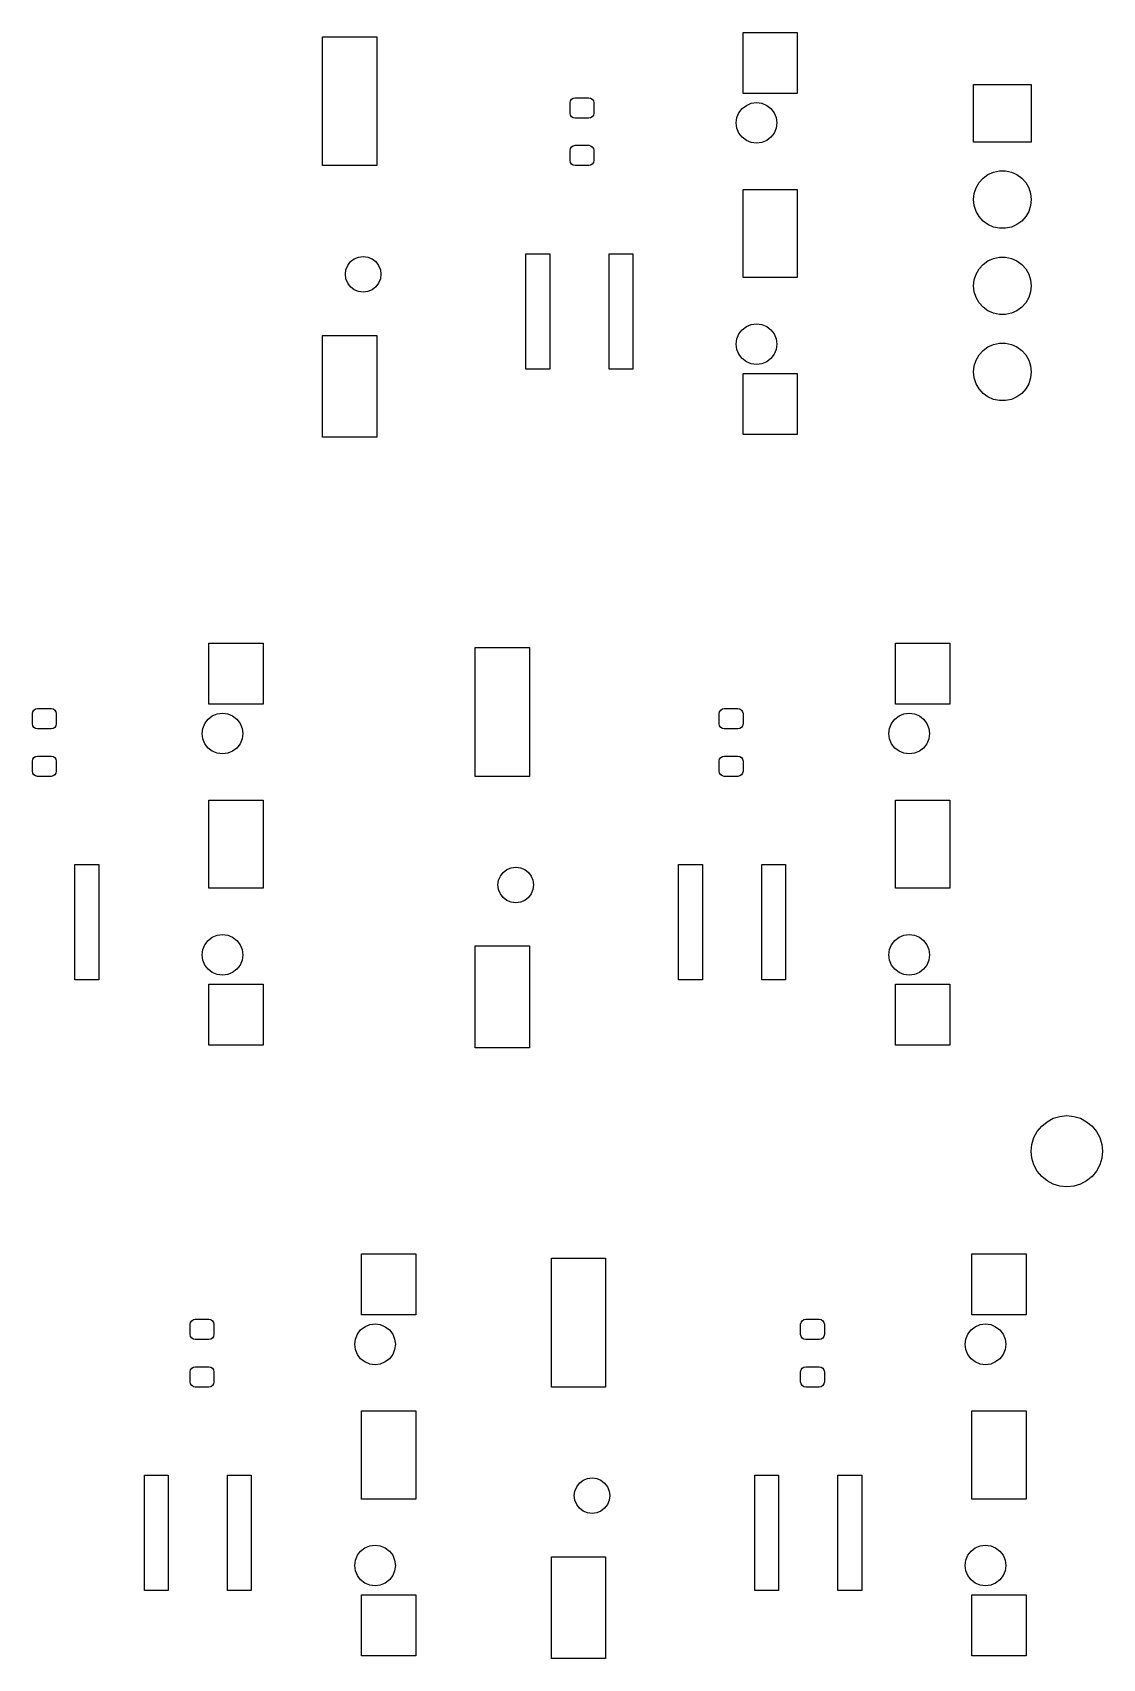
# Model space of a CAD drawing. Extents: x 0.7 to 11, y -6.1 to -1.6.
# Drawn here: x 9.744 to 10.986, y -5.756 to -3.869 of the extents above; entities that cross this region are included whole.
import ezdxf

# ---------------------------------------------------------------- set-up
doc = ezdxf.new("R2010")
doc.units = 0
doc.header["$MEASUREMENT"] = 0
doc.layers.add('BLACK', color=7, linetype='CONTINUOUS')

msp = doc.modelspace()

# ---------------------------------------------------------------- linework, layer by layer
at = {"layer": 'BLACK', "linetype": 'CONTINUOUS'}
for p, q in [((10.0807, -4.0236), (10.0807, -3.874)), ((10.0807, -3.874), (10.1437, -3.874)), ((10.1437, -3.874), (10.1437, -4.0236)), ((10.5689, -3.94), (10.5689, -3.8691)), ((10.5689, -3.8691), (10.6319, -3.8691)), ((10.6319, -3.8691), (10.6319, -3.94)), ((10.6319, -3.94), (10.5689, -3.94)), ((10.8366, -3.9965), (10.8366, -3.9295)), ((10.8366, -3.9295), (10.9035, -3.9295)), ((10.9035, -3.9295), (10.9035, -3.9965)), ((10.3681, -3.9508), (10.3686, -3.9485)), ((10.3681, -3.9626), (10.3681, -3.9508)), ((10.3686, -3.9485), (10.3698, -3.9466)), ((10.3698, -3.9466), (10.3718, -3.9453)), ((10.3718, -3.9453), (10.374, -3.9449)), ((10.374, -3.9449), (10.3898, -3.9449)), ((10.3898, -3.9449), (10.392, -3.9453)), ((10.392, -3.9453), (10.3939, -3.9466)), ((10.3939, -3.9466), (10.3952, -3.9485)), ((10.3952, -3.9485), (10.3957, -3.9508)), ((10.3957, -3.9508), (10.3957, -3.9626)), ((10.5618, -3.9679), (10.5642, -3.9622)), ((10.5642, -3.9622), (10.5679, -3.9573)), ((10.5679, -3.9573), (10.5728, -3.9536)), ((10.5728, -3.9536), (10.5785, -3.9512)), ((10.5785, -3.9512), (10.5846, -3.9504)), ((10.5846, -3.9504), (10.5908, -3.9512)), ((10.5908, -3.9512), (10.5965, -3.9536)), ((10.5965, -3.9536), (10.6013, -3.9573)), ((10.6013, -3.9573), (10.6051, -3.9622)), ((10.6051, -3.9622), (10.6075, -3.9679)), ((10.3686, -3.9649), (10.3681, -3.9626)), ((10.3698, -3.9668), (10.3686, -3.9649)), ((10.3718, -3.9681), (10.3698, -3.9668)), ((10.374, -3.9685), (10.3718, -3.9681)), ((10.3898, -3.9685), (10.374, -3.9685)), ((10.392, -3.9681), (10.3898, -3.9685)), ((10.3939, -3.9668), (10.392, -3.9681)), ((10.3952, -3.9649), (10.3939, -3.9668)), ((10.3957, -3.9626), (10.3952, -3.9649)), ((10.561, -3.974), (10.5618, -3.9679)), ((10.5618, -3.9801), (10.561, -3.974)), ((10.5642, -3.9858), (10.5618, -3.9801)), ((10.6075, -3.9801), (10.6051, -3.9858)), ((10.6075, -3.9679), (10.6083, -3.974)), ((10.6083, -3.974), (10.6075, -3.9801)), ((10.3718, -4.0004), (10.374, -4)), ((10.374, -4), (10.3898, -4)), ((10.3898, -4), (10.392, -4.0004)), ((10.5679, -3.9907), (10.5642, -3.9858)), ((10.5728, -3.9945), (10.5679, -3.9907)), ((10.5785, -3.9968), (10.5728, -3.9945)), ((10.5846, -3.9976), (10.5785, -3.9968)), ((10.5908, -3.9968), (10.5846, -3.9976)), ((10.5965, -3.9945), (10.5908, -3.9968)), ((10.6013, -3.9907), (10.5965, -3.9945)), ((10.6051, -3.9858), (10.6013, -3.9907)), ((10.9035, -3.9965), (10.8366, -3.9965)), ((10.3681, -4.0059), (10.3686, -4.0036)), ((10.3681, -4.0177), (10.3681, -4.0059)), ((10.3686, -4.02), (10.3681, -4.0177)), ((10.3686, -4.0036), (10.3698, -4.0017)), ((10.3698, -4.0017), (10.3718, -4.0004)), ((10.392, -4.0004), (10.3939, -4.0017)), ((10.3939, -4.0017), (10.3952, -4.0036)), ((10.3952, -4.0036), (10.3957, -4.0059)), ((10.3957, -4.0177), (10.3952, -4.02)), ((10.3957, -4.0059), (10.3957, -4.0177)), ((10.1437, -4.0236), (10.0807, -4.0236)), ((10.3698, -4.0219), (10.3686, -4.02)), ((10.3718, -4.0232), (10.3698, -4.0219)), ((10.374, -4.0236), (10.3718, -4.0232)), ((10.3898, -4.0236), (10.374, -4.0236)), ((10.392, -4.0232), (10.3898, -4.0236)), ((10.3939, -4.0219), (10.392, -4.0232)), ((10.3952, -4.02), (10.3939, -4.0219)), ((10.8477, -4.0381), (10.8533, -4.034)), ((10.8533, -4.034), (10.8597, -4.0312)), ((10.8597, -4.0312), (10.8666, -4.0297)), ((10.8666, -4.0297), (10.8736, -4.0297)), ((10.8736, -4.0297), (10.8804, -4.0312)), ((10.8804, -4.0312), (10.8868, -4.034)), ((10.8868, -4.034), (10.8925, -4.0381)), ((10.5689, -4.1535), (10.5689, -4.0512)), ((10.5689, -4.0512), (10.6319, -4.0512)), ((10.6319, -4.0512), (10.6319, -4.1535)), ((10.8366, -4.063), (10.8373, -4.056)), ((10.8373, -4.056), (10.8395, -4.0494)), ((10.8395, -4.0494), (10.843, -4.0433)), ((10.843, -4.0433), (10.8477, -4.0381)), ((10.8925, -4.0381), (10.8972, -4.0433)), ((10.8972, -4.0433), (10.9007, -4.0494)), ((10.9007, -4.0494), (10.9028, -4.056)), ((10.9028, -4.056), (10.9035, -4.063)), ((10.8373, -4.0699), (10.8366, -4.063)), ((10.8395, -4.0766), (10.8373, -4.0699)), ((10.9028, -4.0699), (10.9007, -4.0766)), ((10.9035, -4.063), (10.9028, -4.0699)), ((10.843, -4.0827), (10.8395, -4.0766)), ((10.8477, -4.0879), (10.843, -4.0827)), ((10.8533, -4.092), (10.8477, -4.0879)), ((10.8597, -4.0948), (10.8533, -4.092)), ((10.8868, -4.092), (10.8804, -4.0948)), ((10.8925, -4.0879), (10.8868, -4.092)), ((10.8972, -4.0827), (10.8925, -4.0879)), ((10.9007, -4.0766), (10.8972, -4.0827)), ((10.8666, -4.0963), (10.8597, -4.0948)), ((10.8736, -4.0963), (10.8666, -4.0963)), ((10.8804, -4.0948), (10.8736, -4.0963)), ((10.1133, -4.135), (10.1176, -4.1317)), ((10.1176, -4.1317), (10.1226, -4.1296)), ((10.1226, -4.1296), (10.128, -4.1289)), ((10.128, -4.1289), (10.1333, -4.1296)), ((10.1333, -4.1296), (10.1383, -4.1317)), ((10.1383, -4.1317), (10.1426, -4.135)), ((10.3169, -4.2598), (10.3169, -4.126)), ((10.3169, -4.126), (10.3445, -4.126)), ((10.3445, -4.126), (10.3445, -4.2598)), ((10.4134, -4.2598), (10.4134, -4.126)), ((10.4134, -4.126), (10.4409, -4.126)), ((10.4409, -4.126), (10.4409, -4.2598)), ((10.8533, -4.134), (10.8597, -4.1312)), ((10.8597, -4.1312), (10.8666, -4.1297)), ((10.8666, -4.1297), (10.8736, -4.1297)), ((10.8736, -4.1297), (10.8804, -4.1312)), ((10.8804, -4.1312), (10.8868, -4.134)), ((10.1073, -4.1496), (10.108, -4.1443)), ((10.108, -4.155), (10.1073, -4.1496)), ((10.108, -4.1443), (10.1101, -4.1393)), ((10.1101, -4.1393), (10.1133, -4.135)), ((10.1426, -4.135), (10.1459, -4.1393)), ((10.1459, -4.1393), (10.1479, -4.1443)), ((10.1479, -4.1443), (10.1486, -4.1496)), ((10.1486, -4.1496), (10.1479, -4.155)), ((10.8373, -4.156), (10.8395, -4.1494)), ((10.8395, -4.1494), (10.843, -4.1433)), ((10.843, -4.1433), (10.8477, -4.1381)), ((10.8477, -4.1381), (10.8533, -4.134)), ((10.8868, -4.134), (10.8925, -4.1381)), ((10.8925, -4.1381), (10.8972, -4.1433)), ((10.8972, -4.1433), (10.9007, -4.1494)), ((10.9007, -4.1494), (10.9028, -4.156)), ((10.1101, -4.1599), (10.108, -4.155)), ((10.1133, -4.1642), (10.1101, -4.1599)), ((10.1176, -4.1675), (10.1133, -4.1642)), ((10.1226, -4.1696), (10.1176, -4.1675)), ((10.128, -4.1703), (10.1226, -4.1696)), ((10.1333, -4.1696), (10.128, -4.1703)), ((10.1383, -4.1675), (10.1333, -4.1696)), ((10.1426, -4.1642), (10.1383, -4.1675)), ((10.1459, -4.1599), (10.1426, -4.1642)), ((10.1479, -4.155), (10.1459, -4.1599)), ((10.6319, -4.1535), (10.5689, -4.1535)), ((10.8366, -4.163), (10.8373, -4.156)), ((10.8373, -4.1699), (10.8366, -4.163)), ((10.9028, -4.156), (10.9035, -4.163)), ((10.9035, -4.163), (10.9028, -4.1699)), ((10.8395, -4.1766), (10.8373, -4.1699)), ((10.843, -4.1827), (10.8395, -4.1766)), ((10.8477, -4.1879), (10.843, -4.1827)), ((10.8533, -4.192), (10.8477, -4.1879)), ((10.8925, -4.1879), (10.8868, -4.192)), ((10.8972, -4.1827), (10.8925, -4.1879)), ((10.9007, -4.1766), (10.8972, -4.1827)), ((10.9028, -4.1699), (10.9007, -4.1766)), ((10.5785, -4.2079), (10.5846, -4.2071)), ((10.5846, -4.2071), (10.5908, -4.2079)), ((10.8597, -4.1948), (10.8533, -4.192)), ((10.8666, -4.1963), (10.8597, -4.1948)), ((10.8736, -4.1963), (10.8666, -4.1963)), ((10.8804, -4.1948), (10.8736, -4.1963)), ((10.8868, -4.192), (10.8804, -4.1948)), ((10.0807, -4.3386), (10.0807, -4.2205)), ((10.0807, -4.2205), (10.1437, -4.2205)), ((10.1437, -4.2205), (10.1437, -4.3386)), ((10.561, -4.2307), (10.5618, -4.2246)), ((10.5618, -4.2246), (10.5642, -4.2189)), ((10.5642, -4.2189), (10.5679, -4.214)), ((10.5679, -4.214), (10.5728, -4.2103)), ((10.5728, -4.2103), (10.5785, -4.2079)), ((10.5908, -4.2079), (10.5965, -4.2103)), ((10.5965, -4.2103), (10.6013, -4.214)), ((10.6013, -4.214), (10.6051, -4.2189)), ((10.6051, -4.2189), (10.6075, -4.2246)), ((10.6075, -4.2246), (10.6083, -4.2307)), ((10.5618, -4.2368), (10.561, -4.2307)), ((10.5642, -4.2425), (10.5618, -4.2368)), ((10.5679, -4.2474), (10.5642, -4.2425)), ((10.6051, -4.2425), (10.6013, -4.2474)), ((10.6075, -4.2368), (10.6051, -4.2425)), ((10.6083, -4.2307), (10.6075, -4.2368)), ((10.8395, -4.2494), (10.843, -4.2433)), ((10.843, -4.2433), (10.8477, -4.2381)), ((10.8477, -4.2381), (10.8533, -4.234)), ((10.8533, -4.234), (10.8597, -4.2312)), ((10.8597, -4.2312), (10.8666, -4.2297)), ((10.8666, -4.2297), (10.8736, -4.2297)), ((10.8736, -4.2297), (10.8804, -4.2312)), ((10.8804, -4.2312), (10.8868, -4.234)), ((10.8868, -4.234), (10.8925, -4.2381)), ((10.8925, -4.2381), (10.8972, -4.2433)), ((10.8972, -4.2433), (10.9007, -4.2494)), ((10.3445, -4.2598), (10.3169, -4.2598)), ((10.4409, -4.2598), (10.4134, -4.2598)), ((10.5728, -4.2512), (10.5679, -4.2474)), ((10.5785, -4.2535), (10.5728, -4.2512)), ((10.5846, -4.2543), (10.5785, -4.2535)), ((10.5908, -4.2535), (10.5846, -4.2543)), ((10.5965, -4.2512), (10.5908, -4.2535)), ((10.6013, -4.2474), (10.5965, -4.2512)), ((10.8366, -4.263), (10.8373, -4.256)), ((10.8373, -4.2699), (10.8366, -4.263)), ((10.8373, -4.256), (10.8395, -4.2494)), ((10.9007, -4.2494), (10.9028, -4.256)), ((10.9028, -4.256), (10.9035, -4.263)), ((10.9035, -4.263), (10.9028, -4.2699)), ((10.5689, -4.3356), (10.5689, -4.2648)), ((10.5689, -4.2648), (10.6319, -4.2648)), ((10.6319, -4.2648), (10.6319, -4.3356)), ((10.8395, -4.2766), (10.8373, -4.2699)), ((10.843, -4.2827), (10.8395, -4.2766)), ((10.8477, -4.2879), (10.843, -4.2827)), ((10.8972, -4.2827), (10.8925, -4.2879)), ((10.9007, -4.2766), (10.8972, -4.2827)), ((10.9028, -4.2699), (10.9007, -4.2766)), ((10.8533, -4.292), (10.8477, -4.2879)), ((10.8597, -4.2948), (10.8533, -4.292)), ((10.8666, -4.2963), (10.8597, -4.2948)), ((10.8736, -4.2963), (10.8666, -4.2963)), ((10.8804, -4.2948), (10.8736, -4.2963)), ((10.8868, -4.292), (10.8804, -4.2948)), ((10.8925, -4.2879), (10.8868, -4.292)), ((10.1437, -4.3386), (10.0807, -4.3386)), ((10.6319, -4.3356), (10.5689, -4.3356)), ((9.9488, -4.6486), (9.9488, -4.5778)), ((9.9488, -4.5778), (10.0118, -4.5778)), ((10.0118, -4.5778), (10.0118, -4.6486)), ((10.2579, -4.7323), (10.2579, -4.5827)), ((10.2579, -4.5827), (10.3209, -4.5827)), ((10.3209, -4.5827), (10.3209, -4.7323)), ((10.7461, -4.6486), (10.7461, -4.5778)), ((10.7461, -4.5778), (10.8091, -4.5778)), ((10.8091, -4.5778), (10.8091, -4.6486)), ((9.7441, -4.6594), (9.7445, -4.6572)), ((9.7441, -4.6713), (9.7441, -4.6594)), ((9.7445, -4.6572), (9.7458, -4.6553)), ((9.7458, -4.6553), (9.7477, -4.654)), ((9.7477, -4.654), (9.75, -4.6535)), ((9.75, -4.6535), (9.7657, -4.6535)), ((9.7657, -4.6535), (9.768, -4.654)), ((9.768, -4.654), (9.7699, -4.6553)), ((9.7699, -4.6553), (9.7712, -4.6572)), ((9.7712, -4.6572), (9.7717, -4.6594)), ((9.7717, -4.6594), (9.7717, -4.6713)), ((10.0118, -4.6486), (9.9488, -4.6486)), ((9.9528, -4.6622), (9.9585, -4.6599)), ((9.9585, -4.6599), (9.9646, -4.6591)), ((9.9646, -4.6591), (9.9707, -4.6599)), ((9.9707, -4.6599), (9.9764, -4.6622)), ((10.5413, -4.6594), (10.5418, -4.6572)), ((10.5413, -4.6713), (10.5413, -4.6594)), ((10.5418, -4.6572), (10.5431, -4.6553)), ((10.5431, -4.6553), (10.545, -4.654)), ((10.545, -4.654), (10.5472, -4.6535)), ((10.5472, -4.6535), (10.563, -4.6535)), ((10.563, -4.6535), (10.5653, -4.654)), ((10.5653, -4.654), (10.5672, -4.6553)), ((10.5672, -4.6553), (10.5684, -4.6572)), ((10.5684, -4.6572), (10.5689, -4.6594)), ((10.5689, -4.6594), (10.5689, -4.6713)), ((10.8091, -4.6486), (10.7461, -4.6486)), ((10.75, -4.6622), (10.7557, -4.6599)), ((10.7557, -4.6599), (10.7618, -4.6591)), ((10.7618, -4.6591), (10.7679, -4.6599)), ((10.7679, -4.6599), (10.7736, -4.6622)), ((9.7445, -4.6735), (9.7441, -4.6713)), ((9.7458, -4.6754), (9.7445, -4.6735)), ((9.7477, -4.6767), (9.7458, -4.6754)), ((9.75, -4.6772), (9.7477, -4.6767)), ((9.7657, -4.6772), (9.75, -4.6772)), ((9.768, -4.6767), (9.7657, -4.6772)), ((9.7699, -4.6754), (9.768, -4.6767)), ((9.7712, -4.6735), (9.7699, -4.6754)), ((9.7717, -4.6713), (9.7712, -4.6735)), ((9.9409, -4.6827), (9.9417, -4.6766)), ((9.9417, -4.6766), (9.9441, -4.6709)), ((9.9441, -4.6709), (9.9479, -4.666)), ((9.9479, -4.666), (9.9528, -4.6622)), ((9.9764, -4.6622), (9.9813, -4.666)), ((9.9813, -4.666), (9.985, -4.6709)), ((9.985, -4.6709), (9.9874, -4.6766)), ((9.9874, -4.6766), (9.9882, -4.6827)), ((10.5418, -4.6735), (10.5413, -4.6713)), ((10.5431, -4.6754), (10.5418, -4.6735)), ((10.545, -4.6767), (10.5431, -4.6754)), ((10.5472, -4.6772), (10.545, -4.6767)), ((10.563, -4.6772), (10.5472, -4.6772)), ((10.5653, -4.6767), (10.563, -4.6772)), ((10.5672, -4.6754), (10.5653, -4.6767)), ((10.5684, -4.6735), (10.5672, -4.6754)), ((10.5689, -4.6713), (10.5684, -4.6735)), ((10.7382, -4.6827), (10.739, -4.6766)), ((10.739, -4.6766), (10.7414, -4.6709)), ((10.7414, -4.6709), (10.7451, -4.666)), ((10.7451, -4.666), (10.75, -4.6622)), ((10.7736, -4.6622), (10.7785, -4.666)), ((10.7785, -4.666), (10.7823, -4.6709)), ((10.7823, -4.6709), (10.7846, -4.6766)), ((10.7846, -4.6766), (10.7854, -4.6827)), ((9.9417, -4.6888), (9.9409, -4.6827)), ((9.9441, -4.6945), (9.9417, -4.6888)), ((9.9479, -4.6994), (9.9441, -4.6945)), ((9.985, -4.6945), (9.9813, -4.6994)), ((9.9874, -4.6888), (9.985, -4.6945)), ((9.9882, -4.6827), (9.9874, -4.6888)), ((10.739, -4.6888), (10.7382, -4.6827)), ((10.7414, -4.6945), (10.739, -4.6888)), ((10.7451, -4.6994), (10.7414, -4.6945)), ((10.7823, -4.6945), (10.7785, -4.6994)), ((10.7846, -4.6888), (10.7823, -4.6945)), ((10.7854, -4.6827), (10.7846, -4.6888)), ((9.7441, -4.7146), (9.7445, -4.7123)), ((9.7441, -4.7264), (9.7441, -4.7146)), ((9.7445, -4.7123), (9.7458, -4.7104)), ((9.7458, -4.7104), (9.7477, -4.7091)), ((9.7477, -4.7091), (9.75, -4.7087)), ((9.75, -4.7087), (9.7657, -4.7087)), ((9.7657, -4.7087), (9.768, -4.7091)), ((9.768, -4.7091), (9.7699, -4.7104)), ((9.7699, -4.7104), (9.7712, -4.7123)), ((9.7712, -4.7123), (9.7717, -4.7146)), ((9.7717, -4.7146), (9.7717, -4.7264)), ((9.9528, -4.7031), (9.9479, -4.6994)), ((9.9585, -4.7055), (9.9528, -4.7031)), ((9.9646, -4.7063), (9.9585, -4.7055)), ((9.9707, -4.7055), (9.9646, -4.7063)), ((9.9764, -4.7031), (9.9707, -4.7055)), ((9.9813, -4.6994), (9.9764, -4.7031)), ((10.5413, -4.7146), (10.5418, -4.7123)), ((10.5413, -4.7264), (10.5413, -4.7146)), ((10.5418, -4.7123), (10.5431, -4.7104)), ((10.5431, -4.7104), (10.545, -4.7091)), ((10.545, -4.7091), (10.5472, -4.7087)), ((10.5472, -4.7087), (10.563, -4.7087)), ((10.563, -4.7087), (10.5653, -4.7091)), ((10.5653, -4.7091), (10.5672, -4.7104)), ((10.5672, -4.7104), (10.5684, -4.7123)), ((10.5684, -4.7123), (10.5689, -4.7146)), ((10.5689, -4.7146), (10.5689, -4.7264)), ((10.75, -4.7031), (10.7451, -4.6994)), ((10.7557, -4.7055), (10.75, -4.7031)), ((10.7618, -4.7063), (10.7557, -4.7055)), ((10.7679, -4.7055), (10.7618, -4.7063)), ((10.7736, -4.7031), (10.7679, -4.7055)), ((10.7785, -4.6994), (10.7736, -4.7031)), ((9.7445, -4.7286), (9.7441, -4.7264)), ((9.7458, -4.7306), (9.7445, -4.7286)), ((9.7477, -4.7318), (9.7458, -4.7306)), ((9.75, -4.7323), (9.7477, -4.7318)), ((9.7657, -4.7323), (9.75, -4.7323)), ((9.768, -4.7318), (9.7657, -4.7323)), ((9.7699, -4.7306), (9.768, -4.7318)), ((9.7712, -4.7286), (9.7699, -4.7306)), ((9.7717, -4.7264), (9.7712, -4.7286)), ((10.3209, -4.7323), (10.2579, -4.7323)), ((10.5418, -4.7286), (10.5413, -4.7264)), ((10.5431, -4.7306), (10.5418, -4.7286)), ((10.545, -4.7318), (10.5431, -4.7306)), ((10.5472, -4.7323), (10.545, -4.7318)), ((10.563, -4.7323), (10.5472, -4.7323)), ((10.5653, -4.7318), (10.563, -4.7323)), ((10.5672, -4.7306), (10.5653, -4.7318)), ((10.5684, -4.7286), (10.5672, -4.7306)), ((10.5689, -4.7264), (10.5684, -4.7286)), ((9.9488, -4.8622), (9.9488, -4.7598)), ((9.9488, -4.7598), (10.0118, -4.7598)), ((10.0118, -4.7598), (10.0118, -4.8622)), ((10.7461, -4.8622), (10.7461, -4.7598)), ((10.7461, -4.7598), (10.8091, -4.7598)), ((10.8091, -4.7598), (10.8091, -4.8622)), ((9.7933, -4.9685), (9.7933, -4.8346)), ((9.7933, -4.8346), (9.8209, -4.8346)), ((9.8209, -4.8346), (9.8209, -4.9685)), ((10.2852, -4.8529), (10.2872, -4.8479)), ((10.2872, -4.8479), (10.2905, -4.8437)), ((10.2905, -4.8437), (10.2948, -4.8404)), ((10.2948, -4.8404), (10.2998, -4.8383)), ((10.2998, -4.8383), (10.3051, -4.8376)), ((10.3051, -4.8376), (10.3105, -4.8383)), ((10.3105, -4.8383), (10.3155, -4.8404)), ((10.3155, -4.8404), (10.3197, -4.8437)), ((10.3197, -4.8437), (10.323, -4.8479)), ((10.323, -4.8479), (10.3251, -4.8529)), ((10.4941, -4.9685), (10.4941, -4.8346)), ((10.4941, -4.8346), (10.5217, -4.8346)), ((10.5217, -4.8346), (10.5217, -4.9685)), ((10.5906, -4.9685), (10.5906, -4.8346)), ((10.5906, -4.8346), (10.6181, -4.8346)), ((10.6181, -4.8346), (10.6181, -4.9685)), ((10.0118, -4.8622), (9.9488, -4.8622)), ((10.2844, -4.8583), (10.2852, -4.8529)), ((10.2852, -4.8636), (10.2844, -4.8583)), ((10.2872, -4.8686), (10.2852, -4.8636)), ((10.3251, -4.8636), (10.323, -4.8686)), ((10.3251, -4.8529), (10.3258, -4.8583)), ((10.3258, -4.8583), (10.3251, -4.8636)), ((10.8091, -4.8622), (10.7461, -4.8622)), ((10.2905, -4.8729), (10.2872, -4.8686)), ((10.2948, -4.8762), (10.2905, -4.8729)), ((10.2998, -4.8782), (10.2948, -4.8762)), ((10.3051, -4.8789), (10.2998, -4.8782)), ((10.3105, -4.8782), (10.3051, -4.8789)), ((10.3155, -4.8762), (10.3105, -4.8782)), ((10.3197, -4.8729), (10.3155, -4.8762)), ((10.323, -4.8686), (10.3197, -4.8729)), ((9.9441, -4.9276), (9.9479, -4.9227)), ((9.9479, -4.9227), (9.9528, -4.9189)), ((9.9528, -4.9189), (9.9585, -4.9166)), ((9.9585, -4.9166), (9.9646, -4.9157)), ((9.9646, -4.9157), (9.9707, -4.9166)), ((9.9707, -4.9166), (9.9764, -4.9189)), ((9.9764, -4.9189), (9.9813, -4.9227)), ((9.9813, -4.9227), (9.985, -4.9276)), ((10.7414, -4.9276), (10.7451, -4.9227)), ((10.7451, -4.9227), (10.75, -4.9189)), ((10.75, -4.9189), (10.7557, -4.9166)), ((10.7557, -4.9166), (10.7618, -4.9157)), ((10.7618, -4.9157), (10.7679, -4.9166)), ((10.7679, -4.9166), (10.7736, -4.9189)), ((10.7736, -4.9189), (10.7785, -4.9227)), ((10.7785, -4.9227), (10.7823, -4.9276)), ((9.9409, -4.9394), (9.9417, -4.9333)), ((9.9417, -4.9455), (9.9409, -4.9394)), ((9.9417, -4.9333), (9.9441, -4.9276)), ((9.985, -4.9276), (9.9874, -4.9333)), ((9.9874, -4.9333), (9.9882, -4.9394)), ((9.9882, -4.9394), (9.9874, -4.9455)), ((10.2579, -5.0472), (10.2579, -4.9291)), ((10.2579, -4.9291), (10.3209, -4.9291)), ((10.3209, -4.9291), (10.3209, -5.0472)), ((10.7382, -4.9394), (10.739, -4.9333)), ((10.739, -4.9455), (10.7382, -4.9394)), ((10.739, -4.9333), (10.7414, -4.9276)), ((10.7823, -4.9276), (10.7846, -4.9333)), ((10.7846, -4.9333), (10.7854, -4.9394)), ((10.7854, -4.9394), (10.7846, -4.9455)), ((9.9441, -4.9512), (9.9417, -4.9455)), ((9.9479, -4.9561), (9.9441, -4.9512)), ((9.9528, -4.9598), (9.9479, -4.9561)), ((9.9585, -4.9622), (9.9528, -4.9598)), ((9.9646, -4.963), (9.9585, -4.9622)), ((9.9707, -4.9622), (9.9646, -4.963)), ((9.9764, -4.9598), (9.9707, -4.9622)), ((9.9813, -4.9561), (9.9764, -4.9598)), ((9.985, -4.9512), (9.9813, -4.9561)), ((9.9874, -4.9455), (9.985, -4.9512)), ((10.7414, -4.9512), (10.739, -4.9455)), ((10.7451, -4.9561), (10.7414, -4.9512)), ((10.75, -4.9598), (10.7451, -4.9561)), ((10.7557, -4.9622), (10.75, -4.9598)), ((10.7618, -4.963), (10.7557, -4.9622)), ((10.7679, -4.9622), (10.7618, -4.963)), ((10.7736, -4.9598), (10.7679, -4.9622)), ((10.7785, -4.9561), (10.7736, -4.9598)), ((10.7823, -4.9512), (10.7785, -4.9561)), ((10.7846, -4.9455), (10.7823, -4.9512)), ((9.8209, -4.9685), (9.7933, -4.9685)), ((9.9488, -5.0443), (9.9488, -4.9734)), ((9.9488, -4.9734), (10.0118, -4.9734)), ((10.0118, -4.9734), (10.0118, -5.0443)), ((10.5217, -4.9685), (10.4941, -4.9685)), ((10.6181, -4.9685), (10.5906, -4.9685)), ((10.7461, -5.0443), (10.7461, -4.9734)), ((10.7461, -4.9734), (10.8091, -4.9734)), ((10.8091, -4.9734), (10.8091, -5.0443)), ((10.0118, -5.0443), (9.9488, -5.0443)), ((10.3209, -5.0472), (10.2579, -5.0472)), ((10.8091, -5.0443), (10.7461, -5.0443)), ((10.9219, -5.133), (10.9291, -5.1291)), ((10.9291, -5.1291), (10.9368, -5.1268)), ((10.9368, -5.1268), (10.9449, -5.126)), ((10.9449, -5.126), (10.9529, -5.1268)), ((10.9529, -5.1268), (10.9607, -5.1291)), ((10.9607, -5.1291), (10.9678, -5.133)), ((10.9067, -5.1515), (10.9105, -5.1444)), ((10.9105, -5.1444), (10.9157, -5.1381)), ((10.9157, -5.1381), (10.9219, -5.133)), ((10.9678, -5.133), (10.9741, -5.1381)), ((10.9741, -5.1381), (10.9793, -5.1444)), ((10.9793, -5.1444), (10.9831, -5.1515)), ((10.9035, -5.1673), (10.9043, -5.1593)), ((10.9043, -5.1754), (10.9035, -5.1673)), ((10.9043, -5.1593), (10.9067, -5.1515)), ((10.9831, -5.1515), (10.9854, -5.1593)), ((10.9854, -5.1593), (10.9862, -5.1673)), ((10.9862, -5.1673), (10.9854, -5.1754)), ((10.9067, -5.1831), (10.9043, -5.1754)), ((10.9105, -5.1903), (10.9067, -5.1831)), ((10.9831, -5.1831), (10.9793, -5.1903)), ((10.9854, -5.1754), (10.9831, -5.1831)), ((10.9157, -5.1966), (10.9105, -5.1903)), ((10.9219, -5.2017), (10.9157, -5.1966)), ((10.9291, -5.2055), (10.9219, -5.2017)), ((10.9368, -5.2079), (10.9291, -5.2055)), ((10.9607, -5.2055), (10.9529, -5.2079)), ((10.9678, -5.2017), (10.9607, -5.2055)), ((10.9741, -5.1966), (10.9678, -5.2017)), ((10.9793, -5.1903), (10.9741, -5.1966)), ((10.9449, -5.2087), (10.9368, -5.2079)), ((10.9529, -5.2079), (10.9449, -5.2087)), ((10.126, -5.3573), (10.126, -5.2864)), ((10.126, -5.2864), (10.189, -5.2864)), ((10.189, -5.2864), (10.189, -5.3573)), ((10.3465, -5.4409), (10.3465, -5.2913)), ((10.3465, -5.2913), (10.4094, -5.2913)), ((10.4094, -5.2913), (10.4094, -5.4409)), ((10.8346, -5.3573), (10.8346, -5.2864)), ((10.8346, -5.2864), (10.8976, -5.2864)), ((10.8976, -5.2864), (10.8976, -5.3573)), ((10.189, -5.3573), (10.126, -5.3573)), ((10.8976, -5.3573), (10.8346, -5.3573)), ((9.9272, -5.3681), (9.9276, -5.3659)), ((9.9272, -5.3799), (9.9272, -5.3681)), ((9.9276, -5.3659), (9.9289, -5.3639)), ((9.9289, -5.3639), (9.9308, -5.3627)), ((9.9308, -5.3627), (9.9331, -5.3622)), ((9.9331, -5.3622), (9.9488, -5.3622)), ((9.9488, -5.3622), (9.9511, -5.3627)), ((9.9511, -5.3627), (9.953, -5.3639)), ((9.953, -5.3639), (9.9543, -5.3659)), ((9.9543, -5.3659), (9.9547, -5.3681)), ((9.9547, -5.3681), (9.9547, -5.3799)), ((10.1213, -5.3795), (10.125, -5.3746)), ((10.125, -5.3746), (10.1299, -5.3709)), ((10.1299, -5.3709), (10.1356, -5.3685)), ((10.1356, -5.3685), (10.1417, -5.3677)), ((10.1417, -5.3677), (10.1478, -5.3685)), ((10.1478, -5.3685), (10.1535, -5.3709)), ((10.1535, -5.3709), (10.1584, -5.3746)), ((10.1584, -5.3746), (10.1622, -5.3795)), ((10.6358, -5.3681), (10.6363, -5.3659)), ((10.6358, -5.3799), (10.6358, -5.3681)), ((10.6363, -5.3659), (10.6376, -5.3639)), ((10.6376, -5.3639), (10.6395, -5.3627)), ((10.6395, -5.3627), (10.6417, -5.3622)), ((10.6417, -5.3622), (10.6575, -5.3622)), ((10.6575, -5.3622), (10.6597, -5.3627)), ((10.6597, -5.3627), (10.6617, -5.3639)), ((10.6617, -5.3639), (10.6629, -5.3659)), ((10.6629, -5.3659), (10.6634, -5.3681)), ((10.6634, -5.3681), (10.6634, -5.3799)), ((10.8299, -5.3795), (10.8337, -5.3746)), ((10.8337, -5.3746), (10.8386, -5.3709)), ((10.8386, -5.3709), (10.8443, -5.3685)), ((10.8443, -5.3685), (10.8504, -5.3677)), ((10.8504, -5.3677), (10.8565, -5.3685)), ((10.8565, -5.3685), (10.8622, -5.3709)), ((10.8622, -5.3709), (10.8671, -5.3746)), ((10.8671, -5.3746), (10.8709, -5.3795)), ((9.9276, -5.3822), (9.9272, -5.3799)), ((9.9289, -5.3841), (9.9276, -5.3822)), ((9.9308, -5.3854), (9.9289, -5.3841)), ((9.9331, -5.3858), (9.9308, -5.3854)), ((9.9488, -5.3858), (9.9331, -5.3858)), ((9.9511, -5.3854), (9.9488, -5.3858)), ((9.953, -5.3841), (9.9511, -5.3854)), ((9.9543, -5.3822), (9.953, -5.3841)), ((9.9547, -5.3799), (9.9543, -5.3822)), ((10.1181, -5.3913), (10.1189, -5.3852)), ((10.1189, -5.3975), (10.1181, -5.3913)), ((10.1189, -5.3852), (10.1213, -5.3795)), ((10.1622, -5.3795), (10.1645, -5.3852)), ((10.1645, -5.3852), (10.1654, -5.3913)), ((10.1654, -5.3913), (10.1645, -5.3975)), ((10.6363, -5.3822), (10.6358, -5.3799)), ((10.6376, -5.3841), (10.6363, -5.3822)), ((10.6395, -5.3854), (10.6376, -5.3841)), ((10.6417, -5.3858), (10.6395, -5.3854)), ((10.6575, -5.3858), (10.6417, -5.3858)), ((10.6597, -5.3854), (10.6575, -5.3858)), ((10.6617, -5.3841), (10.6597, -5.3854)), ((10.6629, -5.3822), (10.6617, -5.3841)), ((10.6634, -5.3799), (10.6629, -5.3822)), ((10.8268, -5.3913), (10.8276, -5.3852)), ((10.8276, -5.3975), (10.8268, -5.3913)), ((10.8276, -5.3852), (10.8299, -5.3795)), ((10.8709, -5.3795), (10.8732, -5.3852)), ((10.8732, -5.3852), (10.874, -5.3913)), ((10.874, -5.3913), (10.8732, -5.3975)), ((10.1213, -5.4031), (10.1189, -5.3975)), ((10.125, -5.408), (10.1213, -5.4031)), ((10.1299, -5.4118), (10.125, -5.408)), ((10.1356, -5.4142), (10.1299, -5.4118)), ((10.1417, -5.415), (10.1356, -5.4142)), ((10.1478, -5.4142), (10.1417, -5.415)), ((10.1535, -5.4118), (10.1478, -5.4142)), ((10.1584, -5.408), (10.1535, -5.4118)), ((10.1622, -5.4031), (10.1584, -5.408)), ((10.1645, -5.3975), (10.1622, -5.4031)), ((10.8299, -5.4031), (10.8276, -5.3975)), ((10.8337, -5.408), (10.8299, -5.4031)), ((10.8386, -5.4118), (10.8337, -5.408)), ((10.8443, -5.4142), (10.8386, -5.4118)), ((10.8504, -5.415), (10.8443, -5.4142)), ((10.8565, -5.4142), (10.8504, -5.415)), ((10.8622, -5.4118), (10.8565, -5.4142)), ((10.8671, -5.408), (10.8622, -5.4118)), ((10.8709, -5.4031), (10.8671, -5.408)), ((10.8732, -5.3975), (10.8709, -5.4031)), ((9.9272, -5.4232), (9.9276, -5.421)), ((9.9272, -5.435), (9.9272, -5.4232)), ((9.9276, -5.421), (9.9289, -5.4191)), ((9.9289, -5.4191), (9.9308, -5.4178)), ((9.9308, -5.4178), (9.9331, -5.4173)), ((9.9331, -5.4173), (9.9488, -5.4173)), ((9.9488, -5.4173), (9.9511, -5.4178)), ((9.9511, -5.4178), (9.953, -5.4191)), ((9.953, -5.4191), (9.9543, -5.421)), ((9.9543, -5.421), (9.9547, -5.4232)), ((9.9547, -5.4232), (9.9547, -5.435)), ((10.6358, -5.4232), (10.6363, -5.421)), ((10.6358, -5.435), (10.6358, -5.4232)), ((10.6363, -5.421), (10.6376, -5.4191)), ((10.6376, -5.4191), (10.6395, -5.4178)), ((10.6395, -5.4178), (10.6417, -5.4173)), ((10.6417, -5.4173), (10.6575, -5.4173)), ((10.6575, -5.4173), (10.6597, -5.4178)), ((10.6597, -5.4178), (10.6617, -5.4191)), ((10.6617, -5.4191), (10.6629, -5.421)), ((10.6629, -5.421), (10.6634, -5.4232)), ((10.6634, -5.4232), (10.6634, -5.435)), ((9.9276, -5.4373), (9.9272, -5.435)), ((9.9289, -5.4392), (9.9276, -5.4373)), ((9.9308, -5.4405), (9.9289, -5.4392)), ((9.9331, -5.4409), (9.9308, -5.4405)), ((9.9488, -5.4409), (9.9331, -5.4409)), ((9.9511, -5.4405), (9.9488, -5.4409)), ((9.953, -5.4392), (9.9511, -5.4405)), ((9.9543, -5.4373), (9.953, -5.4392)), ((9.9547, -5.435), (9.9543, -5.4373)), ((10.4094, -5.4409), (10.3465, -5.4409)), ((10.6363, -5.4373), (10.6358, -5.435)), ((10.6376, -5.4392), (10.6363, -5.4373)), ((10.6395, -5.4405), (10.6376, -5.4392)), ((10.6417, -5.4409), (10.6395, -5.4405)), ((10.6575, -5.4409), (10.6417, -5.4409)), ((10.6597, -5.4405), (10.6575, -5.4409)), ((10.6617, -5.4392), (10.6597, -5.4405)), ((10.6629, -5.4373), (10.6617, -5.4392)), ((10.6634, -5.435), (10.6629, -5.4373)), ((10.126, -5.5709), (10.126, -5.4685)), ((10.126, -5.4685), (10.189, -5.4685)), ((10.189, -5.4685), (10.189, -5.5709)), ((10.8346, -5.5709), (10.8346, -5.4685)), ((10.8346, -5.4685), (10.8976, -5.4685)), ((10.8976, -5.4685), (10.8976, -5.5709)), ((9.874, -5.6772), (9.874, -5.5433)), ((9.874, -5.5433), (9.9016, -5.5433)), ((9.9016, -5.5433), (9.9016, -5.6772)), ((9.9705, -5.6772), (9.9705, -5.5433)), ((9.9705, -5.5433), (9.998, -5.5433)), ((9.998, -5.5433), (9.998, -5.6772)), ((10.3834, -5.549), (10.3884, -5.547)), ((10.3884, -5.547), (10.3937, -5.5463)), ((10.3937, -5.5463), (10.3991, -5.547)), ((10.3991, -5.547), (10.404, -5.549)), ((10.5827, -5.6772), (10.5827, -5.5433)), ((10.5827, -5.5433), (10.6102, -5.5433)), ((10.6102, -5.5433), (10.6102, -5.6772)), ((10.6791, -5.6772), (10.6791, -5.5433)), ((10.6791, -5.5433), (10.7067, -5.5433)), ((10.7067, -5.5433), (10.7067, -5.6772)), ((10.373, -5.5669), (10.3737, -5.5616)), ((10.3737, -5.5616), (10.3758, -5.5566)), ((10.3758, -5.5566), (10.3791, -5.5523)), ((10.3791, -5.5523), (10.3834, -5.549)), ((10.404, -5.549), (10.4083, -5.5523)), ((10.4083, -5.5523), (10.4116, -5.5566)), ((10.4116, -5.5566), (10.4137, -5.5616)), ((10.4137, -5.5616), (10.4144, -5.5669)), ((10.189, -5.5709), (10.126, -5.5709)), ((10.3737, -5.5723), (10.373, -5.5669)), ((10.3758, -5.5773), (10.3737, -5.5723)), ((10.3791, -5.5815), (10.3758, -5.5773)), ((10.3834, -5.5848), (10.3791, -5.5815)), ((10.3884, -5.5869), (10.3834, -5.5848)), ((10.404, -5.5848), (10.3991, -5.5869)), ((10.4083, -5.5815), (10.404, -5.5848)), ((10.4116, -5.5773), (10.4083, -5.5815)), ((10.4137, -5.5723), (10.4116, -5.5773)), ((10.4144, -5.5669), (10.4137, -5.5723)), ((10.8976, -5.5709), (10.8346, -5.5709)), ((10.3937, -5.5876), (10.3884, -5.5869)), ((10.3991, -5.5869), (10.3937, -5.5876)), ((10.1189, -5.6419), (10.1213, -5.6362)), ((10.1213, -5.6362), (10.125, -5.6313)), ((10.125, -5.6313), (10.1299, -5.6276)), ((10.1299, -5.6276), (10.1356, -5.6252)), ((10.1356, -5.6252), (10.1417, -5.6244)), ((10.1417, -5.6244), (10.1478, -5.6252)), ((10.1478, -5.6252), (10.1535, -5.6276)), ((10.1535, -5.6276), (10.1584, -5.6313)), ((10.1584, -5.6313), (10.1622, -5.6362)), ((10.1622, -5.6362), (10.1645, -5.6419)), ((10.3465, -5.7559), (10.3465, -5.6378)), ((10.3465, -5.6378), (10.4094, -5.6378)), ((10.4094, -5.6378), (10.4094, -5.7559)), ((10.8276, -5.6419), (10.8299, -5.6362)), ((10.8299, -5.6362), (10.8337, -5.6313)), ((10.8337, -5.6313), (10.8386, -5.6276)), ((10.8386, -5.6276), (10.8443, -5.6252)), ((10.8443, -5.6252), (10.8504, -5.6244)), ((10.8504, -5.6244), (10.8565, -5.6252)), ((10.8565, -5.6252), (10.8622, -5.6276)), ((10.8622, -5.6276), (10.8671, -5.6313)), ((10.8671, -5.6313), (10.8709, -5.6362)), ((10.8709, -5.6362), (10.8732, -5.6419)), ((10.1181, -5.648), (10.1189, -5.6419)), ((10.1189, -5.6541), (10.1181, -5.648)), ((10.1213, -5.6598), (10.1189, -5.6541)), ((10.125, -5.6647), (10.1213, -5.6598)), ((10.1622, -5.6598), (10.1584, -5.6647)), ((10.1645, -5.6541), (10.1622, -5.6598)), ((10.1645, -5.6419), (10.1654, -5.648)), ((10.1654, -5.648), (10.1645, -5.6541)), ((10.8268, -5.648), (10.8276, -5.6419)), ((10.8276, -5.6541), (10.8268, -5.648)), ((10.8299, -5.6598), (10.8276, -5.6541)), ((10.8337, -5.6647), (10.8299, -5.6598)), ((10.8709, -5.6598), (10.8671, -5.6647)), ((10.8732, -5.6541), (10.8709, -5.6598)), ((10.8732, -5.6419), (10.874, -5.648)), ((10.874, -5.648), (10.8732, -5.6541)), ((9.9016, -5.6772), (9.874, -5.6772)), ((9.998, -5.6772), (9.9705, -5.6772)), ((10.1299, -5.6685), (10.125, -5.6647)), ((10.1356, -5.6708), (10.1299, -5.6685)), ((10.1417, -5.6717), (10.1356, -5.6708)), ((10.1478, -5.6708), (10.1417, -5.6717)), ((10.1535, -5.6685), (10.1478, -5.6708)), ((10.1584, -5.6647), (10.1535, -5.6685)), ((10.6102, -5.6772), (10.5827, -5.6772)), ((10.7067, -5.6772), (10.6791, -5.6772)), ((10.8386, -5.6685), (10.8337, -5.6647)), ((10.8443, -5.6708), (10.8386, -5.6685)), ((10.8504, -5.6717), (10.8443, -5.6708)), ((10.8565, -5.6708), (10.8504, -5.6717)), ((10.8622, -5.6685), (10.8565, -5.6708)), ((10.8671, -5.6647), (10.8622, -5.6685)), ((10.126, -5.753), (10.126, -5.6821)), ((10.126, -5.6821), (10.189, -5.6821)), ((10.189, -5.6821), (10.189, -5.753)), ((10.8346, -5.753), (10.8346, -5.6821)), ((10.8346, -5.6821), (10.8976, -5.6821)), ((10.8976, -5.6821), (10.8976, -5.753)), ((10.189, -5.753), (10.126, -5.753)), ((10.8976, -5.753), (10.8346, -5.753)), ((10.4094, -5.7559), (10.3465, -5.7559))]:
    msp.add_line(p, q, dxfattribs=at)

doc.saveas('drawing.dxf')
